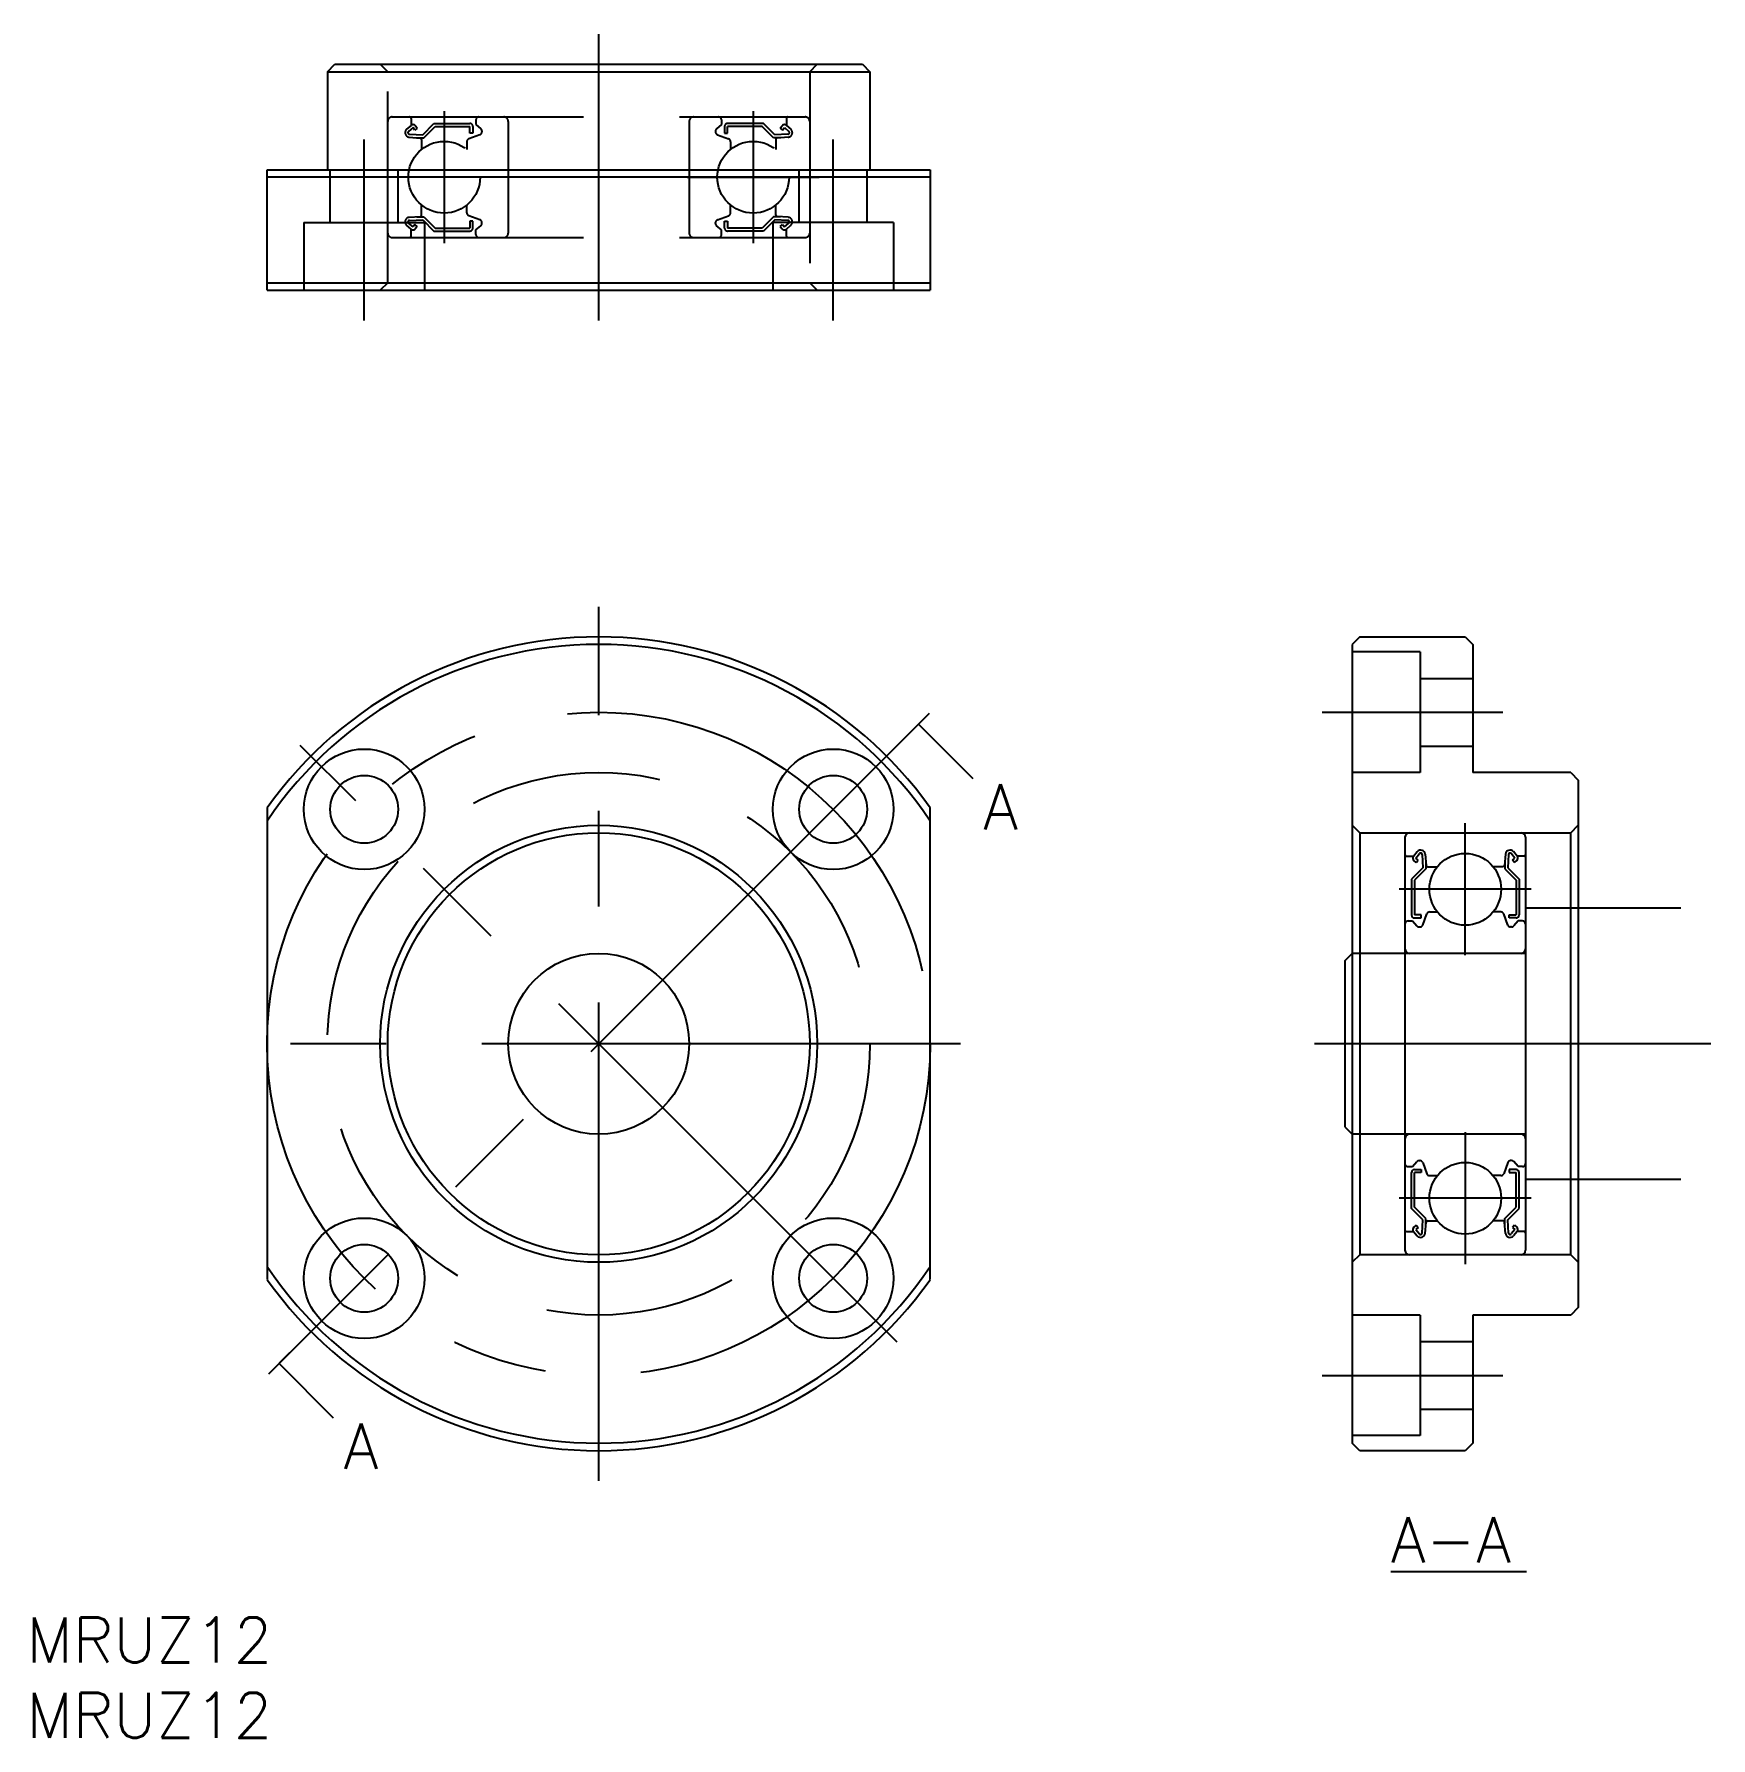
# Model space of a CAD drawing. Extents: x -37 to 74, y -46 to 67.
import ezdxf

# ---------------------------------------------------------------- set-up
doc = ezdxf.new("R2010")
doc.units = 0
for name, pattern in [('CENTER', [50.8, 31.75, -6.35, 6.35, -6.35]), ('DASHED', [19.05, 12.7, -6.35]), ('PHANTOM', [63.5, 31.75, -6.35, 6.35, -6.35, 6.35, -6.35])]:
    doc.linetypes.add(name, pattern=pattern)
doc.layers.get('0').update_dxf_attribs({"linetype": 'CONTINUOUS'})
doc.layers.add('CENTER', color=1, linetype='CENTER')
doc.styles.get("Standard").update_dxf_attribs({"font": 'txt.shx', "height": 3, "bigfont": 'bigfont.shx'})

# ---------------------------------------------------------------- blocks, each defined once
blk = doc.blocks.new('*U2')
at = {"color": 7, "linetype": 'CONTINUOUS'}
blk.add_line((52.56, -35.01), (61.56, -35.01), dxfattribs=at)
at = {"color": 137, "linetype": 'CONTINUOUS'}
blk.add_text('A-A', height=3, dxfattribs=at).set_placement((52.56, -34.41))

msp = doc.modelspace()

# ---------------------------------------------------------------- linework, layer by layer
at = {"color": 7, "linetype": 'CONTINUOUS'}
for p, q in [((-18, 64.5), (-17.5, 65)), ((-18, 64.5), (18, 64.5)), ((-18, 64.5), (-18, 58)), ((-17.5, 65), (17.5, 65)), ((17.5, 65), (18, 64.5)), ((18, 64.5), (18, 58)), ((-22, 58), (22, 58)), ((-22, 50), (-22, 58)), ((22, 58), (22, 50)), ((22, 57.5), (-22, 57.5)), ((-22, 50.5), (22, 50.5)), ((-22, 50), (22, 50)), ((50.5, 27), (50, 26.5)), ((50, 26.5), (50, -26.5)), ((50.5, 27), (57.5, 27)), ((57.5, 27), (58, 26.5)), ((58, 26.5), (58, 18)), ((54.5, 26), (50, 26)), ((54.5, 26), (54.5, 18)), ((54.5, 24.25), (58, 24.25)), ((54.5, 19.75), (58, 19.75)), ((54.5, 18), (50, 18)), ((64.5, 18), (58, 18)), ((64.5, 18), (65, 17.5)), ((65, 17.5), (65, -17.5)), ((-22, 15.65), (-22, -15.65)), ((22, -15.65), (22, 15.65)), ((50.5, 14), (50, 14.5)), ((50.5, 14), (64.5, 14)), ((50.5, 14), (50.5, -14)), ((53.5, 13.7), (53.5, -13.7)), ((61.5, 13.7), (61.5, -13.7)), ((64.5, 14), (65, 14.5)), ((64.5, -14), (64.5, 14)), ((53.6, 12.45), (54.06, 12.45)), ((54.06, 12.45), (54.31, 12.75)), ((54.21, 12.32), (54.46, 12.62)), ((54.64, 12.56), (54.68, 11.68)), ((54.84, 12.58), (54.9, 11.84)), ((60.16, 12.58), (60.1, 11.84)), ((60.36, 12.56), (60.32, 11.68)), ((60.79, 12.32), (60.54, 12.62)), ((60.94, 12.45), (60.69, 12.75)), ((61.4, 12.45), (60.94, 12.45)), ((54.68, 11.68), (53.93, 10.93)), ((54.24, 12.04), (54.08, 12.17)), ((54.88, 11.6), (54.13, 10.85)), ((54.37, 12.19), (54.21, 12.32)), ((54.24, 12.04), (54.37, 12.19)), ((54.88, 12.07), (54.88, 11.6)), ((55, 11.75), (55.65, 11.75)), ((60, 11.75), (59.35, 11.75)), ((60.12, 12.07), (60.12, 11.6)), ((60.12, 11.6), (60.87, 10.85)), ((60.32, 11.68), (61.07, 10.93)), ((60.63, 12.19), (60.79, 12.32)), ((60.76, 12.04), (60.63, 12.19)), ((60.76, 12.04), (60.92, 12.17)), ((53.93, 10.93), (53.93, 8.55)), ((54.13, 10.85), (54.13, 8.55)), ((60.87, 10.85), (60.87, 8.55)), ((61.07, 10.93), (61.07, 8.55)), ((53.7, 8.15), (54, 8.15)), ((54, 8.15), (54.28, 7.82)), ((54.58, 8.55), (54.13, 8.55)), ((54.13, 8.35), (54.58, 8.35)), ((54.58, 8.35), (54.58, 8.55)), ((54.68, 7.88), (54.95, 8.62)), ((55.14, 8.75), (55.65, 8.75)), ((59.86, 8.75), (59.35, 8.75)), ((60.32, 7.88), (60.05, 8.62)), ((60.42, 8.55), (60.87, 8.55)), ((60.42, 8.35), (60.42, 8.55)), ((60.87, 8.35), (60.42, 8.35)), ((61, 8.15), (60.72, 7.82)), ((61.3, 8.15), (61, 8.15)), ((54.43, 7.75), (54.49, 7.75)), ((60.57, 7.75), (60.51, 7.75)), ((61.2, 6), (53.8, 6)), ((61.2, -6), (53.8, -6)), ((54, -8.15), (54.28, -7.82)), ((54.43, -7.75), (54.49, -7.75)), ((54.68, -7.88), (54.95, -8.62)), ((60.32, -7.88), (60.05, -8.62)), ((60.57, -7.75), (60.51, -7.75)), ((61, -8.15), (60.72, -7.82)), ((53.7, -8.15), (54, -8.15)), ((53.93, -10.93), (53.93, -8.55)), ((54.13, -8.35), (54.58, -8.35)), ((54.13, -10.85), (54.13, -8.55)), ((54.58, -8.55), (54.13, -8.55)), ((54.58, -8.35), (54.58, -8.55)), ((55.14, -8.75), (55.65, -8.75)), ((59.86, -8.75), (59.35, -8.75)), ((60.42, -8.35), (60.42, -8.55)), ((60.87, -8.35), (60.42, -8.35)), ((60.42, -8.55), (60.87, -8.55)), ((60.87, -10.85), (60.87, -8.55)), ((61.3, -8.15), (61, -8.15)), ((61.07, -10.93), (61.07, -8.55)), ((54.68, -11.68), (53.93, -10.93)), ((54.88, -11.6), (54.13, -10.85)), ((60.12, -11.6), (60.87, -10.85)), ((60.32, -11.68), (61.07, -10.93)), ((54.24, -12.04), (54.08, -12.17)), ((54.37, -12.19), (54.21, -12.32)), ((54.21, -12.32), (54.46, -12.62)), ((54.24, -12.04), (54.37, -12.19)), ((54.64, -12.56), (54.68, -11.68)), ((54.84, -12.58), (54.9, -11.84)), ((54.88, -12.07), (54.88, -11.6)), ((55, -11.75), (55.65, -11.75)), ((60, -11.75), (59.35, -11.75)), ((60.16, -12.58), (60.1, -11.84)), ((60.12, -12.07), (60.12, -11.6)), ((60.36, -12.56), (60.32, -11.68)), ((60.79, -12.32), (60.54, -12.62)), ((60.76, -12.04), (60.63, -12.19)), ((60.63, -12.19), (60.79, -12.32)), ((60.76, -12.04), (60.92, -12.17)), ((53.6, -12.45), (54.06, -12.45)), ((54.06, -12.45), (54.31, -12.75)), ((60.94, -12.45), (60.69, -12.75)), ((61.4, -12.45), (60.94, -12.45)), ((50.5, -14), (50, -14.5)), ((64.5, -14), (50.5, -14)), ((64.5, -14), (65, -14.5)), ((54.5, -18), (50, -18)), ((54.5, -18), (54.5, -26)), ((64.5, -18), (58, -18)), ((58, -18), (58, -26.5)), ((65, -17.5), (64.5, -18)), ((54.5, -19.75), (58, -19.75)), ((54.5, -24.25), (58, -24.25)), ((54.5, -26), (50, -26)), ((50.5, -27), (50, -26.5)), ((57.5, -27), (50.5, -27)), ((58, -26.5), (57.5, -27))]:
    msp.add_line(p, q, dxfattribs=at)
at = {"color": 3, "linetype": 'DASHED'}
for p, q in [((-14, 64.5), (-14.5, 65)), ((-14, 50.5), (-14, 64.5)), ((14, 64.5), (14.5, 65)), ((14, 64.5), (14, 50.5)), ((-13.7, 61.5), (13.7, 61.5)), ((-12.45, 61.4), (-12.45, 60.94)), ((-11.68, 60.32), (-10.93, 61.07)), ((-10.93, 61.07), (-8.55, 61.07)), ((-8.15, 61.3), (-8.15, 61)), ((-6, 61.2), (-6, 53.8)), ((6, 61.2), (6, 53.8)), ((8.15, 61.3), (8.15, 61)), ((10.93, 61.07), (8.55, 61.07)), ((11.68, 60.32), (10.93, 61.07)), ((12.45, 61.4), (12.45, 60.94)), ((-12.45, 60.94), (-12.75, 60.69)), ((-12.32, 60.79), (-12.62, 60.54)), ((-12.58, 60.16), (-11.84, 60.1)), ((-12.56, 60.36), (-11.68, 60.32)), ((-12.19, 60.63), (-12.32, 60.79)), ((-12.04, 60.76), (-12.19, 60.63)), ((-12.04, 60.76), (-12.17, 60.92)), ((-12.07, 60.12), (-11.6, 60.12)), ((-11.75, 60), (-11.75, 59.35)), ((-11.6, 60.12), (-10.85, 60.87)), ((-10.85, 60.87), (-8.55, 60.87)), ((-7.88, 60.32), (-8.62, 60.05)), ((-8.55, 60.42), (-8.55, 60.87)), ((-8.35, 60.42), (-8.55, 60.42)), ((-8.35, 60.87), (-8.35, 60.42)), ((-8.15, 61), (-7.82, 60.72)), ((-7.75, 60.57), (-7.75, 60.51)), ((7.75, 60.57), (7.75, 60.51)), ((8.15, 61), (7.82, 60.72)), ((7.88, 60.32), (8.62, 60.05)), ((8.35, 60.87), (8.35, 60.42)), ((8.35, 60.42), (8.55, 60.42)), ((10.85, 60.87), (8.55, 60.87)), ((8.55, 60.42), (8.55, 60.87)), ((11.6, 60.12), (10.85, 60.87)), ((12.07, 60.12), (11.6, 60.12)), ((12.56, 60.36), (11.68, 60.32)), ((11.75, 60), (11.75, 59.35)), ((12.58, 60.16), (11.84, 60.1)), ((12.04, 60.76), (12.17, 60.92)), ((12.04, 60.76), (12.19, 60.63)), ((12.19, 60.63), (12.32, 60.79)), ((12.32, 60.79), (12.62, 60.54)), ((12.45, 60.94), (12.75, 60.69)), ((-8.75, 59.86), (-8.75, 59.35)), ((8.75, 59.86), (8.75, 59.35)), ((-17.81, 54.5), (-17.81, 58)), ((-13.31, 54.5), (-13.31, 58)), ((13.31, 54.5), (13.31, 58)), ((17.81, 54.5), (17.81, 58)), ((-11.75, 55), (-11.75, 55.65)), ((-8.75, 55.14), (-8.75, 55.65)), ((8.75, 55.14), (8.75, 55.65)), ((11.75, 55), (11.75, 55.65)), ((-19.56, 54.5), (-11.56, 54.5)), ((-19.56, 54.5), (-19.56, 50)), ((-12.45, 54.06), (-12.75, 54.31)), ((-12.32, 54.21), (-12.62, 54.46)), ((-12.58, 54.84), (-11.84, 54.9)), ((-12.56, 54.64), (-11.68, 54.68)), ((-12.19, 54.37), (-12.32, 54.21)), ((-12.04, 54.24), (-12.19, 54.37)), ((-12.07, 54.88), (-11.6, 54.88)), ((-11.68, 54.68), (-10.93, 53.93)), ((-11.6, 54.88), (-10.85, 54.13)), ((-11.56, 54.5), (-11.56, 50)), ((-7.88, 54.68), (-8.62, 54.95)), ((-8.35, 54.58), (-8.55, 54.58)), ((-8.55, 54.58), (-8.55, 54.13)), ((-8.35, 54.13), (-8.35, 54.58)), ((-8.15, 54), (-7.82, 54.28)), ((-7.75, 54.43), (-7.75, 54.49)), ((7.75, 54.43), (7.75, 54.49)), ((8.15, 54), (7.82, 54.28)), ((7.88, 54.68), (8.62, 54.95)), ((8.35, 54.13), (8.35, 54.58)), ((8.35, 54.58), (8.55, 54.58)), ((8.55, 54.58), (8.55, 54.13)), ((11.6, 54.88), (10.85, 54.13)), ((11.68, 54.68), (10.93, 53.93)), ((19.56, 54.5), (11.56, 54.5)), ((11.56, 54.5), (11.56, 50)), ((12.07, 54.88), (11.6, 54.88)), ((12.56, 54.64), (11.68, 54.68)), ((12.58, 54.84), (11.84, 54.9)), ((12.04, 54.24), (12.19, 54.37)), ((12.19, 54.37), (12.32, 54.21)), ((12.32, 54.21), (12.62, 54.46)), ((12.45, 54.06), (12.75, 54.31)), ((19.56, 54.5), (19.56, 50)), ((-13.7, 53.5), (13.7, 53.5)), ((-12.45, 53.6), (-12.45, 54.06)), ((-12.04, 54.24), (-12.17, 54.08)), ((-10.93, 53.93), (-8.55, 53.93)), ((-10.85, 54.13), (-8.55, 54.13)), ((-8.15, 53.7), (-8.15, 54)), ((8.15, 53.7), (8.15, 54)), ((10.85, 54.13), (8.55, 54.13)), ((10.93, 53.93), (8.55, 53.93)), ((12.04, 54.24), (12.17, 54.08)), ((12.45, 53.6), (12.45, 54.06)), ((-14, 50.5), (-14.5, 50)), ((14, 50.5), (14.5, 50))]:
    msp.add_line(p, q, dxfattribs=at)
at = {"color": 3, "linetype": 'PHANTOM'}
for p, q in [((71.8, 9), (61.5, 9)), ((49.5, 5.5), (50, 6)), ((61.5, 6), (50, 6)), ((50, 6), (50, -6)), ((49.5, 5.5), (49.5, -5.5)), ((49.5, -5.5), (50, -6)), ((61.5, -6), (50, -6)), ((71.8, -9), (61.5, -9))]:
    msp.add_line(p, q, dxfattribs=at)
at = {"color": 7}
for points in [[(21.21, 21.21, 0), (24.82, 17.61, 0)], [(-21.21, -21.21, 0), (-17.61, -24.82, 0)]]:
    msp.add_polyline3d(points, dxfattribs=at)
at = {"color": 3, "linetype": 'DASHED'}
for centre, radius in [((-10.25, 57.5), 2.38), ((10.25, 57.5), 2.38), ((0, 0), 18)]:
    msp.add_circle(centre, radius, dxfattribs=at)
at = {"color": 7, "linetype": 'CONTINUOUS'}
for centre, radius in [((-15.56, 15.56), 4), ((15.56, 15.56), 4), ((-15.56, 15.56), 2.25), ((15.56, 15.56), 2.25), ((0, 0), 14.5), ((0, 0), 14), ((57.5, 10.25), 2.38), ((0, 0), 6), ((57.5, -10.25), 2.38), ((-15.56, -15.56), 4), ((15.56, -15.56), 4), ((-15.56, -15.56), 2.25), ((15.56, -15.56), 2.25)]:
    msp.add_circle(centre, radius, dxfattribs=at)
at = {"color": 3, "linetype": 'DASHED'}
for centre, radius, start, end in [((-13.7, 61.2), 0.3, 90, 180), ((-12.55, 61.4), 0.1, 0, 90), ((-8.55, 60.87), 0.2, 0, 90), ((-7.95, 61.3), 0.2, 90, 180), ((-6.3, 61.2), 0.3, 360, 90), ((6.3, 61.2), 0.3, 90, 180), ((7.95, 61.3), 0.2, 0, 90), ((8.55, 60.87), 0.2, 90, 180), ((12.55, 61.4), 0.1, 90, 180), ((13.7, 61.2), 0.3, 360, 90), ((-12.55, 60.46), 0.3, 129.998, 265.0032), ((-12.56, 60.46), 0.1, 129.9978, 267.1802), ((-12.32, 60.79), 0.2, 39.9137, 129.998), ((-11.85, 60), 0.1, 0, 85.0032), ((-8.55, 59.86), 0.2, 110.0084, 180), ((-7.95, 60.51), 0.2, 290.0084, 0), ((-7.95, 60.57), 0.2, 0, 50.0048), ((7.95, 60.57), 0.2, 129.9952, 180), ((7.95, 60.51), 0.2, 180, 249.9916), ((8.55, 59.86), 0.2, 0, 69.9916), ((11.85, 60), 0.1, 94.9968, 180), ((12.32, 60.79), 0.2, 50.002, 140.0863), ((12.56, 60.46), 0.1, 272.8198, 50.0022), ((12.55, 60.46), 0.3, 274.9968, 50.002), ((-12.55, 54.54), 0.3, 94.9968, 230.002), ((-12.56, 54.54), 0.1, 92.8198, 230.0022), ((-11.85, 55), 0.1, 274.9968, 0), ((-8.55, 55.14), 0.2, 180, 249.9916), ((-7.95, 54.49), 0.2, 0, 69.9916), ((-7.95, 54.43), 0.2, 309.9952, 0), ((7.95, 54.49), 0.2, 110.0084, 180), ((7.95, 54.43), 0.2, 180, 230.0048), ((8.55, 55.14), 0.2, 290.0084, 0), ((11.85, 55), 0.1, 180, 265.0032), ((12.56, 54.54), 0.1, 309.9978, 87.1802), ((12.55, 54.54), 0.3, 309.998, 85.0032), ((-13.7, 53.8), 0.3, 180, 270), ((-12.55, 53.6), 0.1, 270, 0), ((-12.32, 54.21), 0.2, 230.002, 320.0863), ((-8.55, 54.13), 0.2, 270, 0), ((-7.95, 53.7), 0.2, 180, 270), ((-6.3, 53.8), 0.3, 270, 0), ((6.3, 53.8), 0.3, 180, 270), ((7.95, 53.7), 0.2, 270, 0), ((8.55, 54.13), 0.2, 180, 270), ((12.32, 54.21), 0.2, 219.9137, 309.998), ((12.55, 53.6), 0.1, 180, 270), ((13.7, 53.8), 0.3, 270, 0)]:
    msp.add_arc(centre, radius, start, end, dxfattribs=at)
at = {"color": 7, "linetype": 'CONTINUOUS'}
for centre, radius, start, end in [((0, 0), 27, 35.4309, 144.5691), ((0, 0), 26.5, 33.8819, 146.1181), ((53.8, 13.7), 0.3, 90, 180), ((61.2, 13.7), 0.3, 0, 90), ((53.6, 12.55), 0.1, 180, 270), ((54.21, 12.32), 0.2, 140.002, 230.0863), ((54.54, 12.55), 0.3, 4.9968, 140.002), ((54.54, 12.56), 0.1, 2.8198, 140.0022), ((60.46, 12.55), 0.3, 39.998, 175.0032), ((60.46, 12.56), 0.1, 39.9978, 177.1802), ((60.79, 12.32), 0.2, 309.9137, 39.998), ((61.4, 12.55), 0.1, 270, 0), ((55, 11.85), 0.1, 184.9968, 270), ((60, 11.85), 0.1, 270, 355.0032), ((53.7, 7.95), 0.2, 90, 180), ((54.13, 8.55), 0.2, 180, 270), ((55.14, 8.55), 0.2, 90, 159.9916), ((59.86, 8.55), 0.2, 20.0084, 90), ((60.87, 8.55), 0.2, 270, 0), ((61.3, 7.95), 0.2, 0, 90), ((54.43, 7.95), 0.2, 219.9952, 270), ((54.49, 7.95), 0.2, 270, 339.9916), ((60.51, 7.95), 0.2, 200.0084, 270), ((60.57, 7.95), 0.2, 270, 320.0048), ((53.8, 6.3), 0.3, 180, 270), ((61.2, 6.3), 0.3, 270, 0), ((53.8, -6.3), 0.3, 90, 180), ((61.2, -6.3), 0.3, 360, 90), ((54.43, -7.95), 0.2, 90, 140.0048), ((54.49, -7.95), 0.2, 20.0084, 90), ((60.51, -7.95), 0.2, 90, 159.9916), ((60.57, -7.95), 0.2, 39.9952, 90), ((53.7, -7.95), 0.2, 180, 270), ((54.13, -8.55), 0.2, 90, 180), ((55.14, -8.55), 0.2, 200.0084, 270), ((59.86, -8.55), 0.2, 270, 339.9916), ((60.87, -8.55), 0.2, 0, 90), ((61.3, -7.95), 0.2, 270, 0), ((54.21, -12.32), 0.2, 129.9137, 219.998), ((55, -11.85), 0.1, 90, 175.0032), ((60, -11.85), 0.1, 4.9968, 90), ((60.79, -12.32), 0.2, 320.002, 50.0863), ((53.6, -12.55), 0.1, 90, 180), ((54.54, -12.55), 0.3, 219.998, 355.0032), ((54.54, -12.56), 0.1, 219.9978, 357.1802), ((60.46, -12.55), 0.3, 184.9968, 320.002), ((60.46, -12.56), 0.1, 182.8198, 320.0022), ((61.4, -12.55), 0.1, 0, 90), ((53.8, -13.7), 0.3, 180, 270), ((61.2, -13.7), 0.3, 270, 360), ((0, 0), 26.5, 213.8819, 326.1181), ((0, 0), 27, 215.4309, 324.5691)]:
    msp.add_arc(centre, radius, start, end, dxfattribs=at)
at = {"layer": 'CENTER', "color": 1, "linetype": 'CENTER'}
for p, q in [((0, 48), (0, 67)), ((-10.25, 61.88), (-10.25, 53.12)), ((10.25, 61.88), (10.25, 53.12)), ((-15.56, 48), (-15.56, 60)), ((15.56, 48), (15.56, 60)), ((-5.87, 57.5), (-14.63, 57.5)), ((5.87, 57.5), (14.63, 57.5)), ((0, -29), (0, 29)), ((21.92, 21.92), (-21.92, -21.92)), ((21.92, 21.92), (20.51, 20.51)), ((48, 22), (60, 22)), ((19.8, -19.8), (-19.8, 19.8)), ((57.5, 5.87), (57.5, 14.63)), ((61.88, 10.25), (53.12, 10.25)), ((24, 0), (-24, 0)), ((73.8, 0), (47.5, 0)), ((57.5, -5.87), (57.5, -14.63)), ((61.88, -10.25), (53.12, -10.25)), ((-20.51, -20.51), (-21.92, -21.92)), ((48, -22), (60, -22))]:
    msp.add_line(p, q, dxfattribs=at)
msp.add_circle((0, 0), 22, dxfattribs=at)

# ---------------------------------------------------------------- block references
at = {"color": 7, "linetype": 'CONTINUOUS'}
msp.add_blockref('*U2', (0, 0), dxfattribs=at)

# ---------------------------------------------------------------- texts
at = {"color": 137, "linetype": 'CONTINUOUS'}
for p in [(25.51, 14.22), (-16.92, -28.2)]:
    msp.add_text('A', height=3, dxfattribs=at).set_placement(p)
at = {"color": 7, "linetype": 'CONTINUOUS'}
for p in [(-37.98, -41.06), (-37.98, -46.06)]:
    msp.add_text('MRUZ12', height=3, dxfattribs=at).set_placement(p)

doc.saveas('drawing.dxf')
